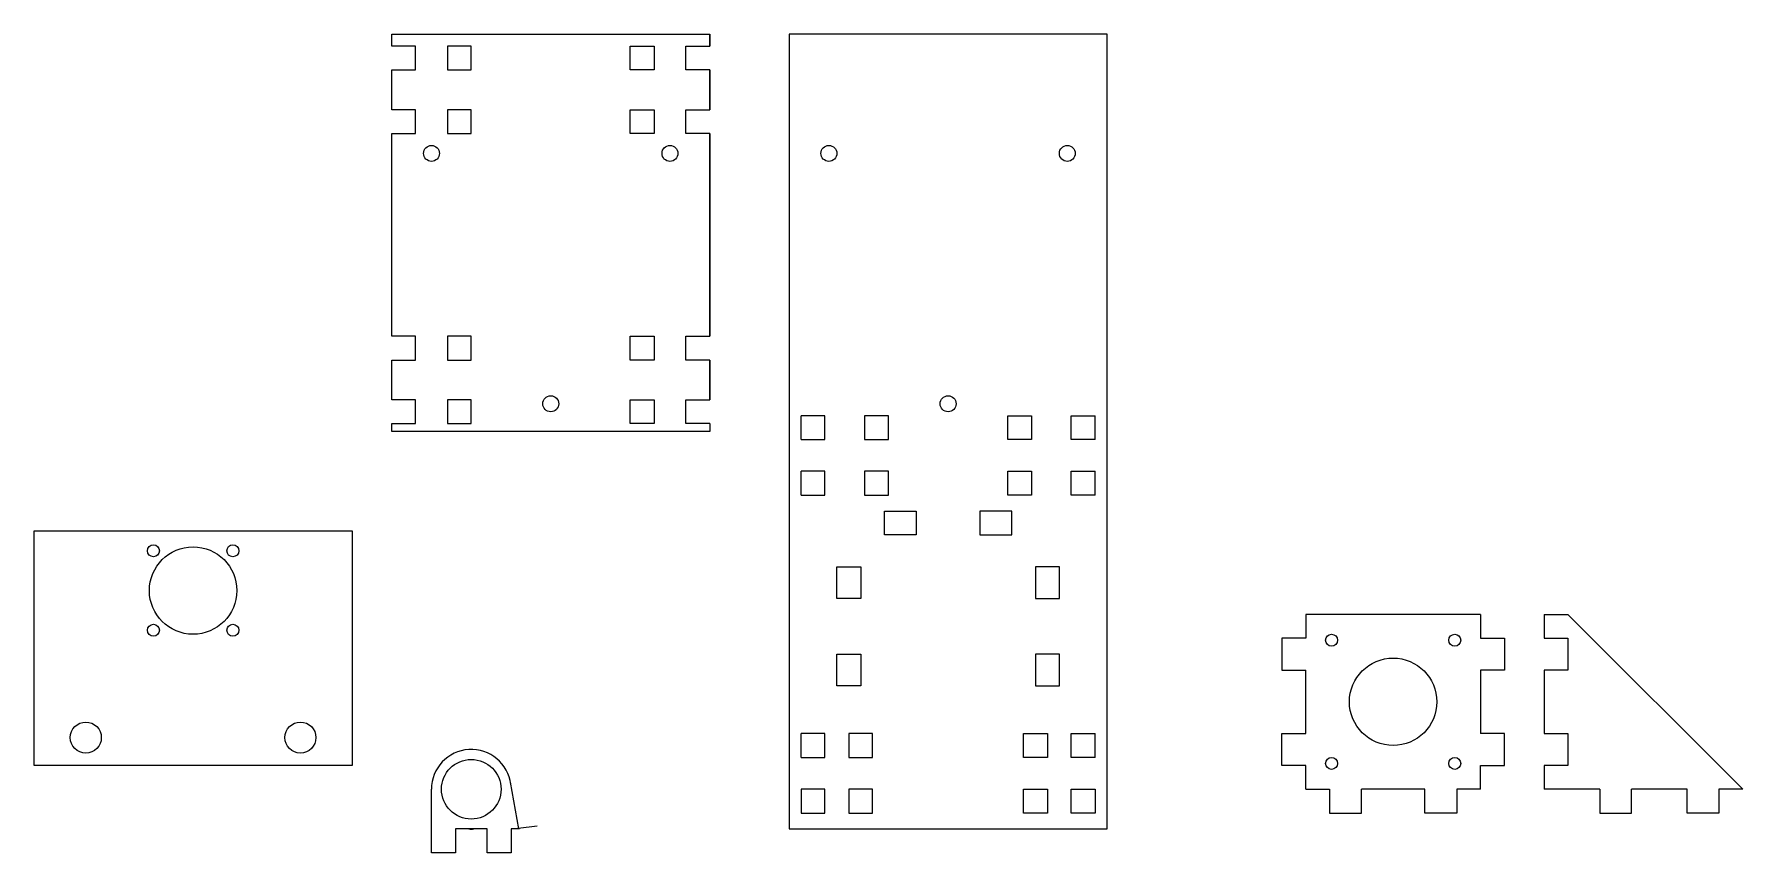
# Model space of a CAD drawing. Header units: millimetres. Extents: x -90 to 340, y -6 to 200.
import ezdxf

# ---------------------------------------------------------------- set-up
doc = ezdxf.new("R2010")
doc.units = ezdxf.units.MM
doc.layers.get('0').update_dxf_attribs({"lineweight": 25, "true_color": 0xffffff})

msp = doc.modelspace()

# ---------------------------------------------------------------- linework, layer by layer
for p, q in [((0, 200), (80, 200)), ((0, 197), (0, 200)), ((80, 200), (80, 197)), ((80, 197), (80, 200)), ((180, 200), (100, 200)), ((100, 200), (100, 0)), ((180, 0), (180, 200)), ((6, 197), (0, 197)), ((6, 191), (6, 197)), ((14, 197), (14, 191)), ((20, 197), (14, 197)), ((20, 191), (20, 197)), ((60, 191), (60, 197)), ((60, 197), (66, 197)), ((66, 197), (66, 191)), ((74, 191), (74, 197)), ((74, 197), (80, 197)), ((0, 191), (6, 191)), ((0, 181), (0, 191)), ((14, 191), (20, 191)), ((66, 191), (60, 191)), ((80, 191), (74, 191)), ((80, 191), (80, 181)), ((80, 181), (80, 191)), ((6, 181), (0, 181)), ((6, 175), (6, 181)), ((14, 181), (14, 175)), ((20, 181), (14, 181)), ((20, 175), (20, 181)), ((60, 175), (60, 181)), ((60, 181), (66, 181)), ((66, 181), (66, 175)), ((74, 175), (74, 181)), ((74, 181), (80, 181)), ((0, 175), (6, 175)), ((0, 124), (0, 175)), ((14, 175), (20, 175)), ((66, 175), (60, 175)), ((80, 175), (74, 175)), ((80, 175), (80, 124)), ((80, 124), (80, 175)), ((6, 124), (0, 124)), ((6, 118), (6, 124)), ((14, 124), (14, 118)), ((20, 124), (14, 124)), ((20, 118), (20, 124)), ((60, 118), (60, 124)), ((60, 124), (66, 124)), ((66, 124), (66, 118)), ((74, 118), (74, 124)), ((74, 124), (80, 124)), ((0, 118), (6, 118)), ((0, 108), (0, 118)), ((14, 118), (20, 118)), ((66, 118), (60, 118)), ((80, 118), (74, 118)), ((80, 118), (80, 108)), ((80, 108), (80, 118)), ((6, 108), (0, 108)), ((6, 102), (6, 108)), ((14, 108), (14, 102)), ((20, 108), (14, 108)), ((20, 102), (20, 108)), ((60, 102), (60, 108)), ((60, 108), (66, 108)), ((66, 108), (66, 102)), ((74, 102), (74, 108)), ((74, 108), (80, 108)), ((109, 104), (103, 104)), ((103, 98), (103, 104)), ((109, 98), (109, 104)), ((125, 104), (119, 104)), ((119, 104), (119, 98)), ((125, 98), (125, 104)), ((155, 98), (155, 104)), ((155, 104), (161, 104)), ((161, 104), (161, 98)), ((171, 98), (171, 104)), ((171, 104), (177, 104)), ((177, 98), (177, 104)), ((0, 102), (6, 102)), ((0, 100), (0, 102)), ((80, 100), (0, 100)), ((14, 102), (20, 102)), ((66, 102), (60, 102)), ((80, 102), (74, 102)), ((80, 102), (80, 100)), ((103, 98), (109, 98)), ((119, 98), (125, 98)), ((161, 98), (155, 98)), ((177, 98), (171, 98)), ((109, 90), (103, 90)), ((103, 84), (103, 90)), ((109, 84), (109, 90)), ((125, 90), (119, 90)), ((119, 90), (119, 84)), ((125, 84), (125, 90)), ((155, 84), (155, 90)), ((155, 90), (161, 90)), ((161, 90), (161, 84)), ((171, 84), (171, 90)), ((171, 90), (177, 90)), ((177, 84), (177, 90)), ((103, 84), (109, 84)), ((119, 84), (125, 84)), ((161, 84), (155, 84)), ((177, 84), (171, 84)), ((124, 74), (124, 80)), ((124, 80), (132, 80)), ((132, 80), (132, 74)), ((148, 80), (148, 74)), ((156, 80), (148, 80)), ((156, 74), (156, 80)), ((-90, 16), (-90, 75)), ((-90, 75), (-10, 75)), ((-10, 75), (-10, 16)), ((132, 74), (124, 74)), ((148, 74), (156, 74)), ((112, 66), (118, 66)), ((112, 58), (112, 66)), ((118, 66), (118, 58)), ((168, 66), (162, 66)), ((162, 66), (162, 58)), ((168, 58), (168, 66)), ((118, 58), (112, 58)), ((162, 58), (168, 58)), ((230, 54), (230, 48)), ((274, 54), (230, 54)), ((274, 54), (274, 48)), ((290, 54), (290, 48)), ((290, 54), (296, 54)), ((340, 10), (296, 54)), ((230, 48), (224, 48)), ((224, 48), (224, 40)), ((274, 48), (280, 48)), ((280, 48), (280, 40)), ((290, 48), (296, 48)), ((296, 48), (296, 40)), ((112, 44), (118, 44)), ((112, 36), (112, 44)), ((118, 44), (118, 36)), ((168, 44), (162, 44)), ((162, 44), (162, 36)), ((168, 36), (168, 44)), ((224, 40), (230, 40)), ((230, 24), (230, 40)), ((280, 40), (274, 40)), ((274, 40), (274, 24)), ((296, 40), (290, 40)), ((290, 40), (290, 24)), ((118, 36), (112, 36)), ((162, 36), (168, 36)), ((109, 24), (103, 24)), ((103, 18), (103, 24)), ((109, 18), (109, 24)), ((121, 24), (115, 24)), ((115, 24), (115, 18)), ((121, 18), (121, 24)), ((159, 18), (159, 24)), ((159, 24), (165, 24)), ((165, 24), (165, 18)), ((171, 18), (171, 24)), ((171, 24), (177, 24)), ((177, 18), (177, 24)), ((224, 16), (224, 24)), ((224, 24), (230, 24)), ((280, 24), (274, 24)), ((280, 16), (280, 24)), ((290, 24), (296, 24)), ((296, 24), (296, 16)), ((103, 18), (109, 18)), ((115, 18), (121, 18)), ((165, 18), (159, 18)), ((177, 18), (171, 18)), ((-10, 16), (-90, 16)), ((230, 16), (224, 16)), ((230, 10), (230, 16)), ((274, 10), (274, 16)), ((274, 16), (280, 16)), ((296, 16), (290, 16)), ((290, 16), (290, 10)), ((10, -6), (9.98, 9.99)), ((29.95, 11.19), (29.84, 11.8)), ((32, 0), (29.86, 11.79)), ((109, 10), (103, 10)), ((103, 10), (103, 4)), ((109, 4), (109, 10)), ((121, 10), (115, 10)), ((115, 10), (115, 4)), ((121, 4), (121, 10)), ((159, 4), (159, 10)), ((159, 10), (165, 10)), ((165, 10), (165, 4)), ((171, 4), (171, 10)), ((171, 10), (177, 10)), ((177, 10), (177, 4)), ((230, 10), (236, 10)), ((236, 10), (236, 4)), ((244, 4), (244, 10)), ((260, 10), (244, 10)), ((260, 4), (260, 10)), ((274, 10), (268, 10)), ((268, 10), (268, 4)), ((304, 10), (290, 10)), ((304, 10), (304, 4)), ((312, 4), (312, 10)), ((326, 10), (312, 10)), ((326, 4), (326, 10)), ((340, 10), (334, 10)), ((334, 10), (334, 4)), ((24, 0), (16, 0)), ((16, 0), (16, -6)), ((24, -6), (24, 0)), ((30, 0), (30, -6)), ((32, 0), (30, 0)), ((36.6, 0.71), (31.77, 0.12)), ((31.98, 0.02), (31.99, -0.03)), ((36.6, 0.71), (36.6, 0.71)), ((100, 0), (180, 0)), ((103, 4), (109, 4)), ((115, 4), (121, 4)), ((165, 4), (159, 4)), ((177, 4), (171, 4)), ((236, 4), (244, 4)), ((268, 4), (260, 4)), ((304, 4), (312, 4)), ((334, 4), (326, 4)), ((16, -6), (10, -6)), ((30, -6), (24, -6))]:
    msp.add_line(p, q)
for centre, radius in [((10, 170), 2), ((70, 170), 2), ((110, 170), 2), ((170, 170), 2), ((40, 107), 2), ((140, 107), 2), ((-60, 70), 1.5), ((-50, 60), 11), ((-40, 70), 1.5), ((-60, 50), 1.5), ((-40, 50), 1.5), ((236.5, 47.5), 1.5), ((267.5, 47.5), 1.5), ((252, 32), 11), ((-77, 23), 3.9), ((-23, 23), 3.9), ((20, 10), 7.5), ((236.5, 16.5), 1.5), ((267.5, 16.5), 1.5)]:
    msp.add_circle(centre, radius)
for start, end in [(6.8125, 180.0699), (266.4237, 273.5763)]:
    msp.add_arc((20, 10), 10.02, start, end)

doc.saveas('drawing.dxf')
